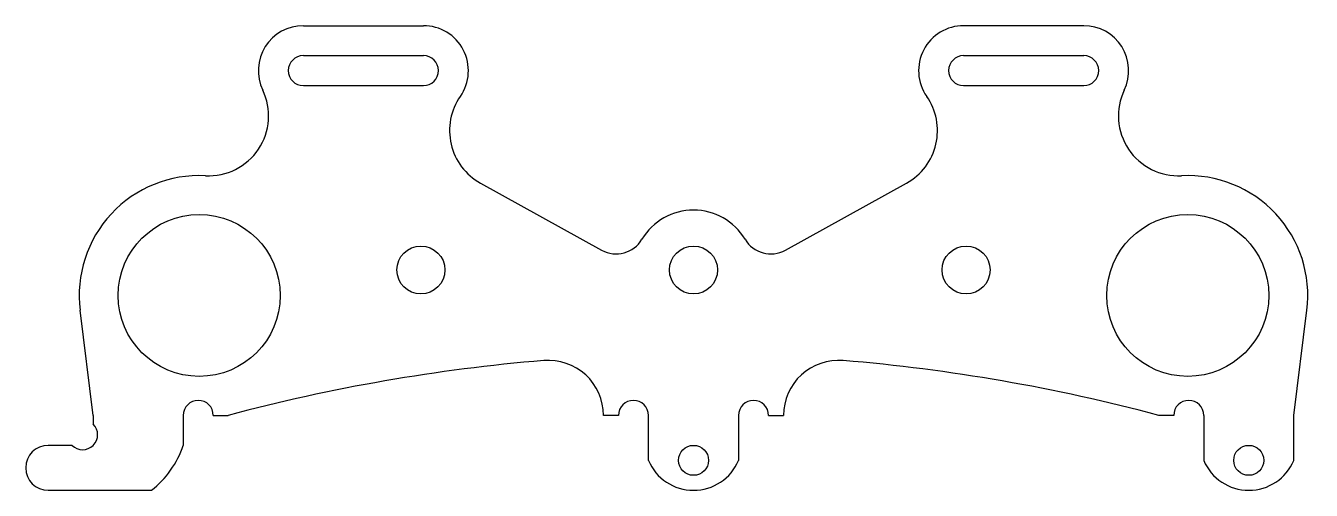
# Model space of a CAD drawing. Extents: x -22.2 to 20.6, y -2.5 to 13.
import ezdxf

# ---------------------------------------------------------------- set-up
doc = ezdxf.new("R2010")
doc.units = 0
doc.layers.get('0').update_dxf_attribs({"linetype": 'continuous'})

# ---------------------------------------------------------------- blocks, each defined once
blk = doc.blocks.new('BODY')
at = {"color": 0}
for p, q in [((-13, 13), (-9, 13)), ((13, 13), (9, 13)), ((-13, 12), (-9, 12)), ((9, 12), (13, 12)), ((-13, 11), (-9, 11)), ((9, 11), (13, 11)), ((-7.098, 7.751), (-3.061, 5.512)), ((3.061, 5.512), (7.098, 7.751)), ((-20, 0), (-20.437, 3.505)), ((20, 0), (20.437, 3.505)), ((-20, 0), (-20, -0.293)), ((-17, 0), (-17, -1)), ((-16, 0), (-15.5, 0)), ((-2.5, 0), (-3, 0)), ((-1.5, -1.5), (-1.5, 0)), ((1.5, 0), (1.5, -1.5)), ((2.5, 0), (3, 0)), ((16, 0), (15.5, 0)), ((17, 0), (17, -1.5)), ((20, -1.5), (20, 0)), ((-20.707, -1), (-21.5, -1)), ((-21.5, -2.5), (-18.064, -2.5))]:
    blk.add_line(p, q, dxfattribs=at)
for centre, radius in [((-16.468, 4), 2.7), ((16.468, 4), 2.7), ((-9.083, 4.85), 0.8), ((0, 4.85), 0.8), ((9.083, 4.85), 0.8), ((0, -1.5), 0.5), ((18.5, -1.5), 0.5)]:
    blk.add_circle(centre, radius, dxfattribs=at)
for centre, radius, start, end in [((-13, 11.5), 1.5, 90, -154.4785), ((-9, 11.5), 1.5, -34.8487, 90), ((9, 11.5), 1.5, 90, -145.1513), ((13, 11.5), 1.5, -25.5215, 90), ((-13, 11.5), 0.5, 90, -90), ((-9, 11.5), 0.5, -90, 90), ((9, 11.5), 0.5, 90, -90), ((13, 11.5), 0.5, -90, 90), ((-16.158, 9.992), 2, -92.9544, 25.5215), ((16.158, 9.992), 2, 154.4785, -87.0456), ((-6.128, 9.5), 2, 145.1513, -119.0136), ((6.128, 9.5), 2, -60.9865, 34.8487), ((-16.468, 4), 4, 87.0456, -172.8934), ((16.468, 4), 4, -7.1066, 92.9544), ((0, 4.85), 2, 30.8187, 149.1813), ((-2.576, 6.387), 1, -119.0132, -30.8187), ((2.576, 6.387), 1, -149.1813, -60.9868), ((0, -57.963), 60, 94.76859, 104.97119), ((-4.835, 0), 1.835, 0, 94.7686), ((4.835, 0), 1.835, 85.2314, 180), ((0, -57.963), 60, 75.02881, 85.23141), ((-16.5, 0), 0.5, 0, 180), ((-2, 0), 0.5, 0, 180), ((2, 0), 0.5, 0, 180), ((16.5, 0), 0.5, 0, 180), ((-20.354, -0.646), 0.5, -135, 45), ((-21.5, -1.75), 0.75, 90, -90), ((-20, 0), 3.162, -52.2388, -18.4349), ((0, -0.875), 1.625, -157.3801, -22.6199), ((18.5, -0.875), 1.625, -157.3801, -22.6199)]:
    blk.add_arc(centre, radius, start, end, dxfattribs=at)

msp = doc.modelspace()

# ---------------------------------------------------------------- block references
at = {"color": 0}
msp.add_blockref('BODY', (0, 0), dxfattribs=at)

doc.saveas('drawing.dxf')
